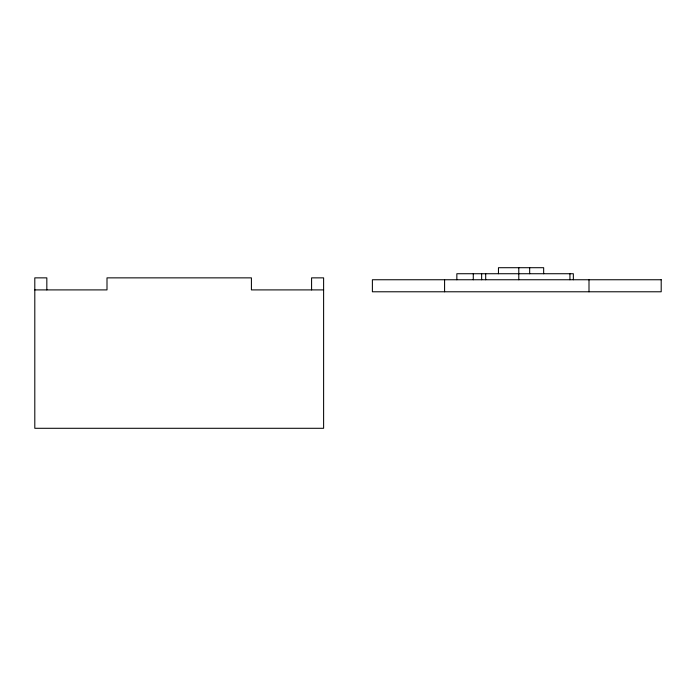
<?xml version="1.0" encoding="UTF-8"?>
<svg xmlns="http://www.w3.org/2000/svg" width="696" height="696" viewBox="0 0 696 696"><rect width="100%" height="100%" fill="white"/><g stroke="black" fill="none" stroke-linecap="round" stroke-linejoin="round"><path stroke-width="1.04" d="M34.8 289.901L107.001 289.901L107.001 277.861L251.413 277.861L251.413 289.901L323.614 289.901M588.999 279.749L588.999 291.781M573.347 279.749L573.347 273.728L456.846 273.728L456.846 279.749M569.937 273.728L569.937 279.749M543.663 273.728L543.663 267.708L498.458 267.708L498.458 273.728M529.673 267.708L529.673 273.728M518.79 267.708L518.79 279.749M485.695 273.728L485.695 279.749M481.641 273.728L481.641 279.749M473.28 273.728L473.28 279.749M444.587 279.749L444.587 291.781M311.582 289.901L311.582 277.861L323.614 277.861L323.614 428.292L34.8 428.292L34.8 277.861L46.832 277.861L46.832 289.901M661.2 279.749L372.386 279.749L372.386 291.781L661.2 291.781L661.2 279.749"/></g></svg>
